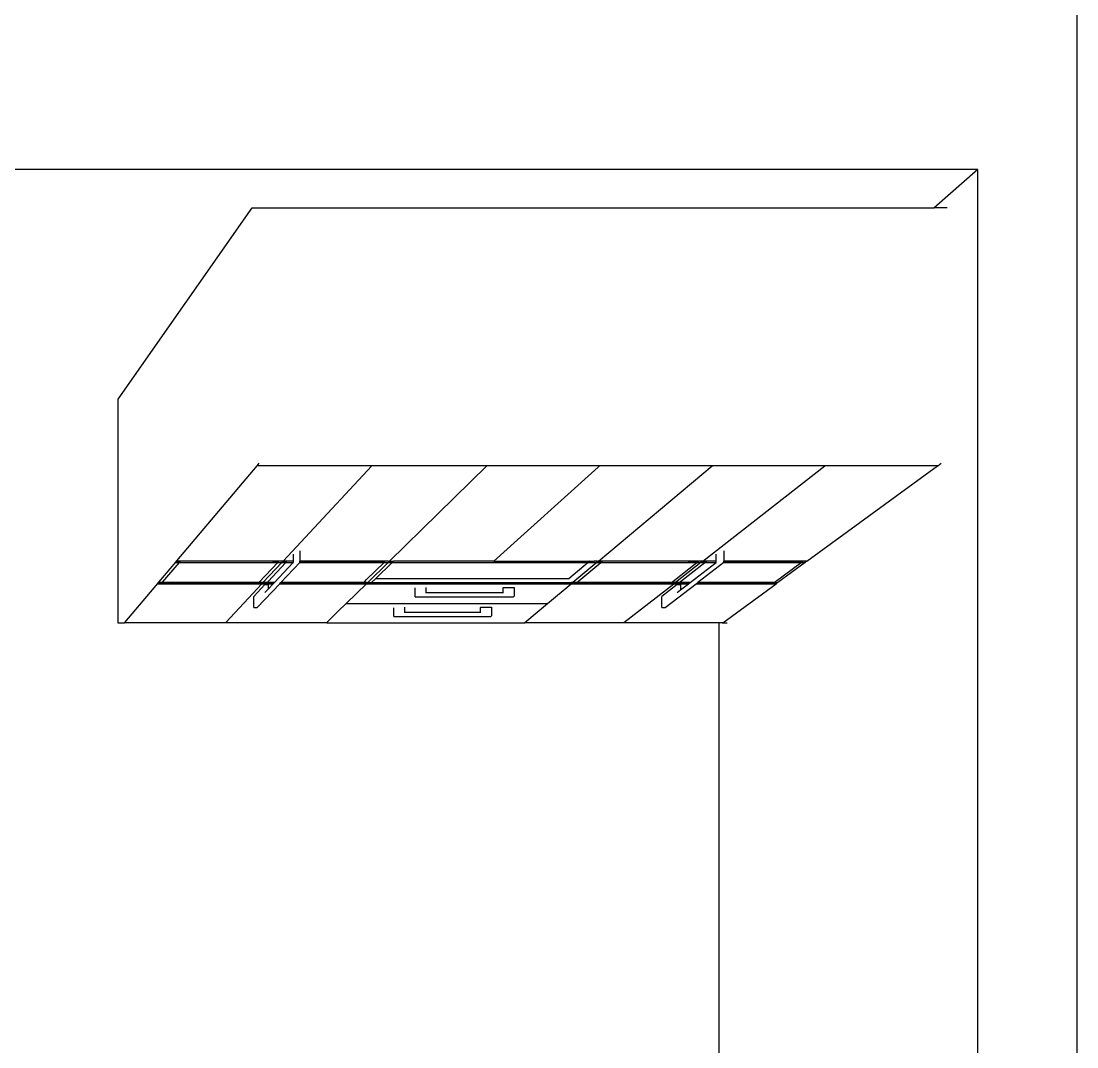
# Model space of a CAD drawing. Header units: millimetres. Extents: x -650 to 3773, y 316 to 2389.
# Drawn here: x 736.5 to 827, y 833.2 to 921.1 of the extents above; entities that cross this region are included whole.
import ezdxf

# ---------------------------------------------------------------- set-up
doc = ezdxf.new("R2010")
doc.units = ezdxf.units.MM

# ---------------------------------------------------------------- blocks, each defined once
blk = doc.blocks.new('A$C1e894cf7')
for p, q in [((0, 338.295), (769.932, 338.295)), ((234.77, 329.809), (238.071, 326.047)), ((427.677, 329.809), (234.77, 329.809)), ((234.77, 329.809), (234.77, 219.496)), ((238.071, 327.164), (238.071, 326.047)), ((238.071, 267.594), (238.071, 326.047)), ((260.168, 326.385), (259.965, 326.663)), ((260.168, 326.385), (260.168, 326.339)), ((260.187, 326.339), (260.168, 326.339)), ((260.168, 326.339), (260.168, 316.678)), ((268.358, 315.151), (260.187, 326.339)), ((260.187, 316.678), (260.168, 316.678)), ((260.168, 316.678), (260.168, 307.017)), ((268.344, 306.219), (260.187, 316.678)), ((268.358, 315.151), (268.461, 315.009)), ((268.358, 315.151), (268.358, 314.802)), ((268.361, 315.004), (268.361, 314.802)), ((268.461, 315.009), (268.389, 315.009)), ((268.459, 315.004), (268.461, 315.009)), ((268.459, 314.687), (268.459, 315.004)), ((268.461, 315.009), (270.184, 312.65)), ((268.358, 314.802), (268.361, 314.802)), ((268.358, 314.672), (268.358, 314.802)), ((268.358, 314.672), (268.361, 314.669)), ((268.358, 308.171), (268.358, 314.672)), ((268.446, 314.687), (268.361, 314.802)), ((268.361, 314.802), (268.361, 314.687)), ((268.361, 314.669), (268.361, 308.171)), ((268.459, 314.687), (268.446, 314.687)), ((268.459, 314.669), (268.446, 314.687)), ((268.459, 314.661), (268.459, 314.669)), ((268.464, 314.661), (268.459, 314.661)), ((268.459, 314.535), (268.459, 314.661)), ((268.459, 314.535), (268.464, 314.527)), ((268.459, 308.171), (268.459, 314.535)), ((270.085, 312.447), (268.464, 314.661)), ((270.085, 312.458), (270.085, 312.447)), ((270.168, 312.333), (270.085, 312.447)), ((270.181, 312.333), (270.168, 312.333)), ((270.181, 312.316), (270.168, 312.333)), ((270.184, 312.65), (270.177, 312.65)), ((270.181, 312.645), (270.184, 312.65)), ((270.181, 312.333), (270.181, 312.645)), ((270.181, 312.308), (270.181, 312.316)), ((270.181, 312.184), (270.181, 312.308)), ((270.187, 312.308), (270.181, 312.308)), ((270.184, 312.65), (270.284, 312.514)), ((270.187, 312.512), (270.185, 312.509)), ((270.185, 312.509), (270.187, 312.308)), ((270.187, 312.308), (270.185, 312.197)), ((270.268, 312.197), (270.187, 312.308)), ((270.284, 312.514), (270.213, 312.514)), ((270.281, 312.509), (270.284, 312.514)), ((270.281, 312.197), (270.281, 312.509)), ((273.624, 307.939), (270.284, 312.514)), ((270.181, 312.184), (270.185, 312.179)), ((270.181, 308.171), (270.181, 312.184)), ((270.187, 312.197), (270.185, 312.197)), ((270.185, 312.179), (270.187, 308.171)), ((270.281, 312.197), (270.268, 312.197)), ((270.281, 312.179), (270.268, 312.197)), ((270.281, 308.171), (270.281, 312.179)), ((267.475, 308.026), (268.358, 308.026)), ((268.361, 308.171), (268.358, 308.171)), ((268.358, 308.026), (268.358, 308.171)), ((268.361, 308.026), (268.358, 308.026)), ((268.361, 308.171), (268.361, 308.026)), ((268.459, 308.026), (268.361, 308.026)), ((268.464, 308.171), (268.459, 308.171)), ((268.459, 308.026), (268.459, 308.171)), ((268.463, 308.026), (268.459, 308.026)), ((268.463, 308.026), (270.181, 305.79)), ((270.181, 307.887), (270.181, 308.171)), ((270.187, 308.171), (270.181, 308.171)), ((270.181, 307.598), (270.181, 307.887)), ((270.187, 307.887), (270.181, 307.887)), ((270.187, 308.171), (270.187, 307.887)), ((270.187, 307.887), (270.187, 307.598)), ((270.284, 308.171), (270.281, 308.171)), ((270.281, 307.887), (270.281, 308.171)), ((270.284, 307.887), (270.281, 307.887)), ((270.281, 307.598), (270.281, 307.887)), ((273.624, 307.939), (273.624, 307.887)), ((273.675, 307.887), (273.624, 307.887)), ((273.624, 307.887), (273.624, 307.598)), ((273.675, 308.326), (273.675, 307.887)), ((260.187, 307.017), (260.168, 307.017)), ((260.168, 307.017), (260.168, 297.356)), ((268.343, 297.269), (260.187, 307.017)), ((268.358, 307.371), (267.76, 307.371)), ((268.361, 307.371), (268.358, 307.371)), ((268.358, 307.371), (268.358, 306.542)), ((268.361, 307.371), (268.361, 306.542)), ((268.455, 307.371), (268.361, 307.371)), ((268.459, 307.366), (268.455, 307.371)), ((268.459, 306.434), (268.459, 307.366)), ((270.181, 305.136), (268.459, 307.366)), ((270.181, 305.79), (270.181, 307.598)), ((270.181, 307.598), (270.187, 307.598)), ((270.187, 307.598), (270.185, 305.786)), ((270.281, 307.598), (270.284, 307.598)), ((270.281, 305.661), (270.281, 307.598)), ((273.624, 307.598), (312.072, 307.599)), ((273.624, 307.598), (273.624, 299.464)), ((268.358, 306.219), (268.344, 306.219)), ((268.358, 306.201), (268.344, 306.219)), ((268.361, 306.542), (268.358, 306.542)), ((268.358, 306.419), (268.358, 306.542)), ((268.358, 306.419), (268.361, 306.416)), ((268.358, 306.219), (268.358, 306.419)), ((268.358, 306.201), (268.361, 306.197)), ((268.358, 306.201), (268.358, 305.853)), ((268.445, 306.434), (268.361, 306.542)), ((268.361, 306.542), (268.361, 306.434)), ((268.361, 306.416), (268.361, 306.197)), ((268.361, 306.197), (268.361, 306.098)), ((268.361, 306.197), (268.447, 306.086)), ((268.361, 306.063), (268.361, 305.871)), ((268.445, 306.434), (268.385, 306.434)), ((268.459, 306.409), (268.39, 306.409)), ((268.4, 306.366), (268.459, 306.29)), ((268.447, 306.086), (268.44, 306.086)), ((268.459, 306.416), (268.445, 306.434)), ((268.459, 306.434), (268.445, 306.434)), ((268.461, 306.086), (268.447, 306.086)), ((268.447, 306.086), (268.461, 306.068)), ((268.461, 306.068), (268.454, 306.068)), ((268.459, 306.409), (268.459, 306.416)), ((268.464, 306.409), (268.459, 306.409)), ((268.459, 306.29), (268.459, 306.409)), ((268.459, 306.098), (268.459, 306.29)), ((268.459, 306.29), (268.464, 306.283)), ((268.461, 306.086), (268.459, 306.098)), ((268.459, 306.063), (268.461, 306.068)), ((268.459, 305.745), (268.459, 306.063)), ((268.461, 306.068), (270.17, 303.877)), ((270.085, 304.325), (268.464, 306.409)), ((268.358, 305.853), (268.361, 305.853)), ((268.358, 305.731), (268.358, 305.853)), ((268.358, 305.731), (268.361, 305.728)), ((268.358, 304.974), (268.358, 305.731)), ((268.445, 305.745), (268.361, 305.853)), ((268.361, 305.808), (268.361, 305.745)), ((268.361, 305.728), (268.361, 304.971)), ((268.459, 305.745), (268.445, 305.745)), ((268.459, 305.728), (268.445, 305.745)), ((268.459, 305.72), (268.459, 305.728)), ((268.464, 305.72), (268.459, 305.72)), ((268.459, 305.603), (268.459, 305.72)), ((268.459, 305.603), (268.464, 305.595)), ((268.459, 304.847), (268.459, 305.603)), ((270.085, 303.648), (268.464, 305.72)), ((270.185, 305.786), (270.181, 305.79)), ((270.181, 304.219), (270.181, 305.136)), ((270.185, 305.131), (270.181, 305.136)), ((270.281, 305.661), (270.185, 305.786)), ((270.185, 305.131), (270.187, 304.194)), ((270.281, 305.007), (270.185, 305.131)), ((272.327, 302.998), (270.281, 305.661)), ((268.361, 304.971), (268.358, 304.974)), ((268.358, 304.974), (268.358, 297.592)), ((268.361, 304.971), (268.361, 297.592)), ((268.464, 304.839), (268.459, 304.847)), ((268.459, 297.493), (268.459, 304.847)), ((270.085, 304.336), (270.085, 304.325)), ((270.167, 304.219), (270.085, 304.325)), ((270.167, 304.219), (270.181, 304.219)), ((270.181, 304.201), (270.167, 304.219)), ((270.181, 304.194), (270.181, 304.201)), ((270.181, 304.078), (270.181, 304.194)), ((270.187, 304.194), (270.181, 304.194)), ((270.187, 304.194), (270.185, 304.09)), ((270.267, 304.09), (270.187, 304.194)), ((270.281, 304.09), (270.281, 305.007)), ((270.82, 304.308), (270.281, 305.007)), ((270.36, 304.308), (270.82, 304.308)), ((270.36, 304.027), (270.36, 304.308)), ((271.037, 304.027), (270.82, 304.308)), ((270.085, 303.659), (270.085, 303.648)), ((270.167, 303.542), (270.085, 303.648)), ((270.181, 303.542), (270.167, 303.542)), ((270.181, 303.525), (270.167, 303.542)), ((270.184, 303.877), (270.17, 303.877)), ((270.17, 303.877), (270.184, 303.859)), ((270.181, 304.078), (270.185, 304.073)), ((270.181, 303.889), (270.181, 304.078)), ((270.184, 303.877), (270.181, 303.889)), ((270.181, 303.854), (270.184, 303.859)), ((270.181, 303.542), (270.181, 303.854)), ((270.181, 303.518), (270.181, 303.525)), ((270.187, 303.518), (270.181, 303.518)), ((270.181, 303.402), (270.181, 303.518)), ((270.181, 303.402), (270.185, 303.397)), ((270.181, 302.658), (270.181, 303.402)), ((270.185, 304.073), (270.184, 303.877)), ((270.184, 303.877), (270.184, 303.859)), ((270.184, 303.859), (270.185, 303.858)), ((270.185, 304.09), (270.187, 304.09)), ((270.185, 303.858), (270.27, 303.749)), ((270.185, 303.858), (270.185, 303.761)), ((270.185, 303.761), (270.187, 303.753)), ((270.187, 303.73), (270.185, 303.726)), ((270.185, 303.726), (270.185, 303.535)), ((270.185, 303.475), (270.185, 303.414)), ((270.187, 303.414), (270.185, 303.414)), ((270.185, 303.397), (270.185, 302.654)), ((270.267, 303.414), (270.187, 303.518)), ((270.27, 303.749), (270.263, 303.749)), ((270.267, 304.09), (270.281, 304.09)), ((270.281, 304.073), (270.267, 304.09)), ((270.281, 303.414), (270.267, 303.414)), ((270.281, 303.397), (270.267, 303.414)), ((270.27, 303.749), (270.284, 303.731)), ((270.284, 303.749), (270.27, 303.749)), ((270.284, 303.731), (270.277, 303.731)), ((270.281, 303.761), (270.281, 304.073)), ((270.284, 303.749), (270.281, 303.761)), ((270.281, 303.726), (270.284, 303.731)), ((270.281, 303.414), (270.281, 303.726)), ((270.281, 302.531), (270.281, 303.397)), ((273.611, 299.464), (270.284, 303.731)), ((270.36, 304.027), (271.376, 302.72)), ((270.185, 302.654), (270.181, 302.658)), ((270.181, 295.428), (270.181, 302.658)), ((270.187, 302.651), (270.185, 302.654)), ((270.187, 302.651), (270.185, 295.404)), ((270.284, 302.528), (270.281, 302.531)), ((270.281, 295.308), (270.281, 302.531)), ((272.327, 302.72), (271.376, 302.72)), ((272.327, 302.72), (272.327, 302.998)), ((273.624, 299.464), (273.611, 299.464)), ((273.624, 299.447), (273.611, 299.464)), ((273.624, 299.447), (273.624, 290.973)), ((260.187, 297.356), (260.168, 297.356)), ((260.168, 297.356), (260.168, 287.695)), ((260.282, 297.251), (260.187, 297.356)), ((260.286, 297.251), (260.282, 297.251)), ((268.342, 288.319), (260.282, 297.251)), ((268.358, 297.269), (268.343, 297.269)), ((268.358, 297.251), (268.343, 297.269)), ((268.361, 297.592), (268.358, 297.592)), ((268.358, 297.478), (268.358, 297.592)), ((268.358, 297.478), (268.361, 297.475)), ((268.358, 297.269), (268.358, 297.478)), ((268.36, 297.251), (268.358, 297.251)), ((268.358, 297.127), (268.358, 297.251)), ((268.363, 297.127), (268.358, 297.127)), ((268.358, 297.127), (268.358, 296.903)), ((268.358, 296.903), (268.363, 296.903)), ((268.358, 296.804), (268.358, 296.903)), ((268.36, 297.251), (268.449, 297.145)), ((268.444, 297.493), (268.361, 297.592)), ((268.361, 297.592), (268.361, 297.493)), ((268.361, 297.475), (268.361, 297.262)), ((268.446, 296.804), (268.363, 296.903)), ((268.444, 297.493), (268.383, 297.493)), ((268.449, 297.145), (268.384, 297.145)), ((268.464, 297.127), (268.388, 297.127)), ((268.459, 297.468), (268.389, 297.468)), ((268.397, 297.431), (268.459, 297.357)), ((268.459, 297.475), (268.444, 297.493)), ((268.459, 297.493), (268.444, 297.493)), ((268.461, 297.145), (268.449, 297.145)), ((268.449, 297.145), (268.464, 297.127)), ((268.459, 297.468), (268.459, 297.475)), ((268.464, 297.468), (268.459, 297.468)), ((268.459, 297.357), (268.459, 297.468)), ((268.459, 297.157), (268.459, 297.357)), ((268.459, 297.357), (268.464, 297.351)), ((268.461, 297.145), (268.459, 297.157)), ((268.461, 297.122), (268.464, 297.127)), ((268.461, 296.804), (268.461, 297.122)), ((270.166, 295.428), (268.464, 297.468)), ((268.464, 297.127), (270.171, 295.086)), ((268.364, 296.804), (268.358, 296.804)), ((268.358, 296.792), (268.358, 296.804)), ((268.364, 296.792), (268.358, 296.792)), ((268.358, 296.53), (268.358, 296.792)), ((268.358, 296.53), (268.363, 296.524)), ((268.358, 288.319), (268.358, 296.53)), ((268.461, 296.804), (268.446, 296.804)), ((268.456, 296.792), (268.446, 296.804)), ((268.464, 296.792), (268.456, 296.792)), ((268.461, 296.786), (268.456, 296.792)), ((268.461, 296.408), (268.461, 296.786)), ((268.461, 296.408), (269.865, 294.739)), ((268.461, 279.611), (268.461, 296.408)), ((270.166, 295.428), (270.181, 295.428)), ((270.181, 295.41), (270.166, 295.428)), ((270.184, 295.086), (270.171, 295.086)), ((270.171, 295.086), (270.185, 295.07)), ((270.181, 295.404), (270.181, 295.41)), ((270.185, 295.404), (270.181, 295.404)), ((270.181, 295.295), (270.181, 295.404)), ((270.181, 295.295), (270.185, 295.29)), ((270.181, 295.098), (270.181, 295.295)), ((270.184, 295.086), (270.181, 295.098)), ((270.185, 295.29), (270.184, 295.086)), ((270.184, 295.086), (270.185, 295.07)), ((270.187, 295.404), (270.185, 295.404)), ((270.185, 295.404), (270.185, 295.308)), ((270.185, 295.308), (270.187, 295.308)), ((270.266, 295.308), (270.187, 295.404)), ((270.266, 295.308), (270.281, 295.308)), ((270.281, 295.29), (270.266, 295.308)), ((270.281, 294.979), (270.281, 295.29)), ((269.865, 294.739), (269.865, 278.154)), ((270.183, 294.751), (270.176, 294.751)), ((270.183, 295.063), (270.186, 295.068)), ((270.183, 295.063), (270.185, 294.979)), ((270.183, 294.949), (270.185, 294.979)), ((270.189, 294.949), (270.183, 294.949)), ((270.183, 294.943), (270.183, 294.949)), ((270.183, 294.943), (270.189, 294.943)), ((270.183, 294.751), (270.183, 294.943)), ((270.185, 295.07), (270.186, 295.068)), ((270.185, 294.979), (270.188, 294.967)), ((270.186, 295.068), (270.271, 294.967)), ((270.186, 294.727), (270.186, 294.739)), ((270.189, 294.727), (270.186, 294.727)), ((270.186, 294.632), (270.186, 294.727)), ((270.189, 294.632), (270.186, 294.632)), ((270.186, 293.944), (270.186, 294.632)), ((270.189, 294.967), (270.188, 294.967)), ((270.268, 294.632), (270.189, 294.727)), ((270.271, 294.967), (270.264, 294.967)), ((270.283, 294.632), (270.268, 294.632)), ((270.283, 294.614), (270.268, 294.632)), ((270.284, 294.967), (270.271, 294.967)), ((270.271, 294.967), (270.286, 294.949)), ((270.286, 294.949), (270.278, 294.949)), ((270.284, 294.967), (270.281, 294.979)), ((270.283, 294.943), (270.286, 294.949)), ((270.283, 294.943), (270.289, 294.943)), ((270.283, 294.632), (270.283, 294.943)), ((270.283, 293.829), (270.283, 294.614)), ((271.982, 292.919), (270.289, 294.943)), ((270.189, 293.941), (270.186, 293.944)), ((270.186, 277.834), (270.186, 293.944)), ((270.289, 293.823), (270.283, 293.829)), ((270.283, 277.744), (270.283, 293.829)), ((271.982, 292.913), (271.982, 292.919)), ((271.987, 292.913), (271.982, 292.913)), ((271.982, 291.817), (271.982, 292.913)), ((273.61, 290.973), (271.987, 292.913)), ((271.987, 291.811), (271.982, 291.817)), ((271.982, 275.667), (271.982, 291.817)), ((273.624, 290.973), (273.61, 290.973)), ((273.625, 290.955), (273.61, 290.973)), ((273.625, 273.989), (273.625, 290.955)), ((270.595, 289.134), (270.595, 290.049)), ((270.595, 290.049), (271.349, 290.049)), ((271.401, 289.989), (271.349, 290.049)), ((271.401, 281.558), (271.401, 289.989)), ((270.647, 289.075), (270.595, 289.134)), ((270.647, 289.075), (271.067, 289.075)), ((271.067, 289.134), (271.067, 289.075)), ((271.067, 289.075), (271.067, 282.489)), ((268.342, 288.319), (268.358, 288.319)), ((268.358, 288.301), (268.342, 288.319)), ((268.358, 288.301), (268.358, 279.693)), ((272.293, 287.196), (272.293, 288.095)), ((272.293, 288.095), (273.034, 288.095)), ((273.084, 288.037), (273.034, 288.095)), ((273.084, 279.749), (273.084, 288.037)), ((260.187, 287.695), (260.168, 287.695)), ((260.168, 287.695), (260.168, 277.841)), ((268.34, 279.369), (260.187, 287.695)), ((272.344, 287.139), (272.293, 287.196)), ((272.344, 287.139), (272.757, 287.139)), ((272.757, 287.196), (272.757, 287.139)), ((272.757, 287.139), (272.757, 280.664)), ((270.595, 282.489), (271.067, 282.489)), ((271.401, 281.558), (270.647, 281.558)), ((272.293, 280.664), (272.757, 280.664)), ((268.363, 279.693), (268.358, 279.693)), ((268.358, 279.611), (268.358, 279.693)), ((268.443, 279.611), (268.363, 279.693)), ((273.084, 279.749), (272.344, 279.749)), ((268.358, 279.351), (268.34, 279.369)), ((268.34, 279.369), (268.354, 279.369)), ((268.354, 279.369), (268.458, 279.263)), ((268.354, 279.369), (268.358, 279.369)), ((268.363, 279.611), (268.358, 279.611)), ((268.358, 279.587), (268.358, 279.611)), ((268.363, 279.587), (268.358, 279.587)), ((268.358, 279.369), (268.358, 279.587)), ((268.36, 279.369), (268.358, 279.369)), ((268.358, 279.263), (268.358, 279.351)), ((268.358, 279.351), (268.444, 279.263)), ((268.361, 279.263), (268.358, 279.263)), ((268.358, 279.263), (268.358, 279.004)), ((268.358, 279.004), (268.361, 279.004)), ((268.358, 278.907), (268.358, 279.004)), ((268.358, 278.907), (268.361, 278.904)), ((268.358, 277.402), (268.358, 278.907)), ((268.361, 279.239), (268.361, 279.022)), ((268.441, 278.922), (268.361, 279.004)), ((268.361, 278.972), (268.361, 278.922)), ((268.361, 278.904), (268.361, 277.402)), ((268.443, 279.611), (268.382, 279.611)), ((268.461, 279.587), (268.388, 279.587)), ((268.444, 279.263), (268.435, 279.263)), ((268.459, 278.922), (268.441, 278.922)), ((268.459, 278.904), (268.441, 278.922)), ((268.461, 279.593), (268.443, 279.611)), ((268.461, 279.611), (268.443, 279.611)), ((268.444, 279.263), (268.461, 279.245)), ((268.458, 279.263), (268.444, 279.263)), ((268.461, 279.245), (268.453, 279.245)), ((268.464, 279.263), (268.458, 279.263)), ((268.459, 279.239), (268.461, 279.245)), ((268.459, 278.922), (268.459, 279.239)), ((268.459, 278.898), (268.459, 278.904)), ((268.464, 278.898), (268.459, 278.898)), ((268.459, 278.805), (268.459, 278.898)), ((268.459, 278.805), (268.464, 278.799)), ((268.459, 277.402), (268.459, 278.805)), ((268.461, 279.587), (268.461, 279.593)), ((268.461, 279.275), (268.461, 279.587)), ((268.466, 279.587), (268.461, 279.587)), ((268.464, 279.263), (268.461, 279.275)), ((268.461, 279.245), (270.167, 277.504)), ((269.934, 277.402), (268.464, 278.898)), ((269.865, 278.154), (268.466, 279.587)), ((269.328, 278.381), (269.328, 278.39)), ((270.177, 277.834), (269.865, 278.154)), ((260.187, 277.841), (260.168, 277.841)), ((260.168, 277.841), (260.168, 268.022)), ((268.339, 270.24), (260.187, 277.841)), ((268.361, 277.402), (268.358, 277.402)), ((268.358, 271.677), (268.358, 277.402)), ((268.361, 277.402), (268.361, 271.677)), ((268.464, 277.402), (268.459, 277.402)), ((268.459, 271.677), (268.459, 277.402)), ((269.865, 277.834), (269.863, 277.834)), ((269.865, 277.84), (269.865, 277.834)), ((269.871, 277.834), (269.865, 277.834)), ((269.883, 277.823), (269.874, 277.823)), ((269.939, 277.402), (269.934, 277.402)), ((270.085, 277.249), (269.934, 277.402)), ((270.085, 277.261), (270.085, 277.249)), ((270.164, 277.168), (270.085, 277.249)), ((270.181, 277.168), (270.164, 277.168)), ((270.181, 277.151), (270.164, 277.168)), ((270.186, 277.504), (270.167, 277.504)), ((270.167, 277.504), (270.184, 277.486)), ((270.186, 277.834), (270.177, 277.834)), ((270.183, 277.828), (270.177, 277.834)), ((270.181, 277.48), (270.184, 277.486)), ((270.181, 277.402), (270.181, 277.48)), ((270.187, 277.402), (270.181, 277.402)), ((270.181, 277.168), (270.181, 277.402)), ((270.181, 277.145), (270.181, 277.151)), ((270.181, 277.053), (270.181, 277.145)), ((270.187, 277.145), (270.181, 277.145)), ((270.181, 277.053), (270.185, 277.049)), ((270.181, 276.533), (270.181, 277.053)), ((270.183, 277.823), (270.183, 277.828)), ((270.189, 277.823), (270.183, 277.823)), ((270.183, 277.744), (270.183, 277.823)), ((270.183, 277.744), (270.189, 277.744)), ((270.183, 277.516), (270.183, 277.744)), ((270.186, 277.504), (270.183, 277.516)), ((270.184, 277.486), (270.266, 277.402)), ((270.187, 277.382), (270.185, 277.379)), ((270.185, 277.379), (270.187, 277.145)), ((270.187, 277.145), (270.185, 277.067)), ((270.187, 277.067), (270.185, 277.067)), ((270.185, 277.049), (270.185, 276.53)), ((270.264, 277.067), (270.187, 277.145)), ((270.266, 277.744), (270.189, 277.823)), ((270.266, 277.402), (270.258, 277.402)), ((270.281, 277.067), (270.264, 277.067)), ((270.281, 277.049), (270.264, 277.067)), ((270.266, 277.744), (270.283, 277.744)), ((270.283, 277.726), (270.266, 277.744)), ((270.266, 277.402), (270.284, 277.385)), ((270.286, 277.402), (270.266, 277.402)), ((270.284, 277.385), (270.275, 277.385)), ((270.281, 277.379), (270.284, 277.385)), ((270.281, 277.067), (270.281, 277.379)), ((270.281, 276.432), (270.281, 277.049)), ((270.283, 277.414), (270.283, 277.726)), ((270.286, 277.402), (270.283, 277.414)), ((271.965, 275.667), (270.284, 277.385)), ((270.185, 276.53), (270.181, 276.533)), ((270.181, 270.049), (270.181, 276.533)), ((270.187, 276.528), (270.185, 276.53)), ((270.187, 276.528), (270.185, 270.046)), ((270.284, 276.43), (270.281, 276.432)), ((270.281, 269.954), (270.281, 276.432)), ((271.965, 275.667), (271.982, 275.667)), ((272.678, 274.94), (271.965, 275.667)), ((272.678, 274.957), (272.678, 274.94)), ((273.608, 273.989), (272.678, 274.94)), ((273.608, 273.989), (273.625, 273.989)), ((273.624, 273.973), (273.608, 273.989)), ((273.624, 273.973), (273.624, 265.328)), ((267.475, 271.677), (268.358, 271.677)), ((268.361, 271.677), (268.358, 271.677)), ((268.459, 271.677), (268.361, 271.677)), ((268.463, 271.677), (268.459, 271.677)), ((268.463, 271.677), (270.181, 270.049)), ((268.358, 271.122), (267.76, 271.122)), ((268.361, 271.122), (268.358, 271.122)), ((268.358, 271.122), (268.358, 270.564)), ((268.361, 271.122), (268.361, 270.564)), ((268.455, 271.122), (268.361, 271.122)), ((268.459, 271.118), (268.455, 271.122)), ((268.459, 270.49), (268.459, 271.118)), ((270.181, 269.495), (268.459, 271.118)), ((268.358, 270.24), (268.339, 270.24)), ((268.358, 270.222), (268.339, 270.24)), ((268.361, 270.564), (268.358, 270.564)), ((268.358, 270.475), (268.358, 270.564)), ((268.358, 270.475), (268.361, 270.472)), ((268.358, 270.24), (268.358, 270.475)), ((268.358, 270.222), (268.361, 270.22)), ((268.358, 270.222), (268.358, 269.875)), ((268.358, 269.875), (268.361, 269.875)), ((268.358, 269.787), (268.358, 269.875)), ((268.358, 269.787), (268.361, 269.784)), ((268.358, 269.335), (268.358, 269.787)), ((268.439, 270.49), (268.361, 270.564)), ((268.361, 270.564), (268.361, 270.49)), ((268.361, 270.472), (268.361, 270.22)), ((268.361, 270.22), (268.361, 270.155)), ((268.361, 270.22), (268.442, 270.144)), ((268.361, 270.119), (268.361, 269.893)), ((268.439, 269.802), (268.361, 269.875)), ((268.361, 269.848), (268.361, 269.802)), ((268.361, 269.784), (268.361, 269.333)), ((268.439, 270.49), (268.378, 270.49)), ((268.459, 270.467), (268.384, 270.467)), ((268.389, 270.446), (268.459, 270.381)), ((268.442, 270.144), (268.433, 270.144)), ((268.459, 270.472), (268.439, 270.49)), ((268.459, 270.49), (268.439, 270.49)), ((268.459, 269.802), (268.439, 269.802)), ((268.459, 269.784), (268.439, 269.802)), ((268.461, 270.144), (268.442, 270.144)), ((268.442, 270.144), (268.461, 270.126)), ((268.461, 270.126), (268.452, 270.126)), ((268.459, 270.467), (268.459, 270.472)), ((268.464, 270.467), (268.459, 270.467)), ((268.459, 270.381), (268.459, 270.467)), ((268.459, 270.155), (268.459, 270.381)), ((268.459, 270.381), (268.464, 270.376)), ((268.461, 270.144), (268.459, 270.155)), ((268.459, 270.119), (268.461, 270.126)), ((268.459, 269.802), (268.459, 270.119)), ((268.459, 269.779), (268.459, 269.784)), ((268.464, 269.779), (268.459, 269.779)), ((268.459, 269.693), (268.459, 269.779)), ((268.461, 270.126), (270.165, 268.537)), ((270.085, 268.951), (268.464, 270.467)), ((270.162, 268.201), (268.464, 269.779)), ((270.185, 270.046), (270.181, 270.049)), ((270.281, 269.954), (270.185, 270.046)), ((272.327, 268.016), (270.281, 269.954)), ((268.361, 269.333), (268.358, 269.335)), ((268.358, 269.335), (268.358, 261.435)), ((268.361, 269.333), (268.361, 261.435)), ((268.459, 269.693), (268.464, 269.688)), ((268.459, 269.242), (268.459, 269.693)), ((268.464, 269.237), (268.459, 269.242)), ((268.459, 261.37), (268.459, 269.242)), ((270.085, 268.963), (270.085, 268.951)), ((270.162, 268.878), (270.085, 268.951)), ((270.162, 268.878), (270.181, 268.878)), ((270.181, 268.861), (270.162, 268.878)), ((270.181, 268.878), (270.181, 269.495)), ((270.185, 269.492), (270.181, 269.495)), ((270.181, 268.856), (270.181, 268.861)), ((270.181, 268.771), (270.181, 268.856)), ((270.187, 268.856), (270.181, 268.856)), ((270.185, 269.492), (270.187, 268.856)), ((270.281, 269.401), (270.185, 269.492)), ((270.187, 268.856), (270.185, 268.785)), ((270.262, 268.785), (270.187, 268.856)), ((270.281, 268.785), (270.281, 269.401)), ((270.739, 268.97), (270.281, 269.401)), ((270.36, 268.97), (270.739, 268.97)), ((270.36, 268.689), (270.36, 268.97)), ((271.037, 268.689), (270.739, 268.97)), ((260.168, 268.022), (259.965, 268.194)), ((268.337, 261.129), (260.168, 268.022)), ((270.181, 268.201), (270.162, 268.201)), ((270.181, 268.184), (270.162, 268.201)), ((270.184, 268.537), (270.165, 268.537)), ((270.165, 268.537), (270.184, 268.52)), ((270.181, 268.771), (270.185, 268.767)), ((270.181, 268.549), (270.181, 268.771)), ((270.184, 268.537), (270.181, 268.549)), ((270.181, 268.513), (270.184, 268.52)), ((270.181, 268.201), (270.181, 268.513)), ((270.181, 268.179), (270.181, 268.184)), ((270.181, 268.095), (270.181, 268.179)), ((270.187, 268.179), (270.181, 268.179)), ((270.181, 268.095), (270.185, 268.091)), ((270.181, 267.651), (270.181, 268.095)), ((270.185, 268.767), (270.184, 268.537)), ((270.184, 268.537), (270.184, 268.52)), ((270.184, 268.52), (270.185, 268.456)), ((270.184, 268.52), (270.265, 268.444)), ((270.185, 268.785), (270.187, 268.785)), ((270.185, 268.456), (270.187, 268.448)), ((270.187, 268.424), (270.185, 268.42)), ((270.185, 268.42), (270.187, 268.179)), ((270.187, 268.179), (270.185, 268.109)), ((270.187, 268.109), (270.185, 268.109)), ((270.185, 268.091), (270.185, 267.648)), ((270.262, 268.109), (270.187, 268.179)), ((270.265, 268.444), (270.255, 268.444)), ((270.262, 268.785), (270.281, 268.785)), ((270.281, 268.767), (270.262, 268.785)), ((270.281, 268.109), (270.262, 268.109)), ((270.281, 268.091), (270.262, 268.109)), ((270.265, 268.444), (270.284, 268.427)), ((270.284, 268.444), (270.265, 268.444)), ((270.284, 268.427), (270.274, 268.427)), ((270.281, 268.456), (270.281, 268.767)), ((270.284, 268.444), (270.281, 268.456)), ((270.281, 268.42), (270.284, 268.427)), ((270.281, 268.109), (270.281, 268.42)), ((270.281, 267.559), (270.281, 268.091)), ((273.606, 265.328), (270.284, 268.427)), ((270.36, 268.689), (271.376, 267.738)), ((272.327, 267.738), (272.327, 268.016)), ((254.48, 256.098), (238.071, 267.594)), ((270.185, 267.648), (270.181, 267.651)), ((270.181, 259.911), (270.181, 267.651)), ((270.187, 267.646), (270.185, 267.648)), ((270.187, 267.646), (270.187, 259.889)), ((270.284, 267.556), (270.281, 267.559)), ((270.281, 259.827), (270.281, 267.559)), ((272.327, 267.738), (271.376, 267.738)), ((273.624, 265.328), (273.606, 265.328)), ((273.624, 265.312), (273.606, 265.328)), ((273.624, 265.312), (273.624, 256.684)), ((268.358, 261.129), (268.337, 261.129)), ((268.361, 261.109), (268.337, 261.129)), ((268.361, 261.435), (268.358, 261.435)), ((268.358, 261.355), (268.358, 261.435)), ((268.358, 261.355), (268.361, 261.353)), ((268.358, 261.129), (268.358, 261.355)), ((268.437, 261.37), (268.361, 261.435)), ((268.361, 261.435), (268.361, 261.37)), ((268.361, 261.353), (268.361, 261.109)), ((268.44, 261.042), (268.361, 261.109)), ((268.437, 261.37), (268.377, 261.37)), ((268.459, 261.348), (268.383, 261.348)), ((268.388, 261.33), (268.459, 261.27)), ((268.459, 261.353), (268.437, 261.37)), ((268.459, 261.37), (268.437, 261.37)), ((268.461, 261.042), (268.44, 261.042)), ((270.163, 259.588), (268.44, 261.042)), ((268.459, 261.348), (268.459, 261.353)), ((268.464, 261.348), (268.459, 261.348)), ((268.459, 261.27), (268.459, 261.348)), ((268.459, 261.053), (268.459, 261.27)), ((268.459, 261.27), (268.464, 261.265)), ((268.461, 261.042), (268.459, 261.053)), ((270.16, 259.911), (268.464, 261.348)), ((270.16, 259.911), (270.181, 259.911)), ((270.181, 259.894), (270.16, 259.911)), ((270.181, 259.889), (270.181, 259.894)), ((270.181, 259.812), (270.181, 259.889)), ((270.187, 259.889), (270.181, 259.889)), ((270.181, 259.812), (270.185, 259.809)), ((270.181, 259.599), (270.181, 259.812)), ((270.185, 259.809), (270.184, 259.588)), ((270.187, 259.889), (270.185, 259.827)), ((270.185, 259.827), (270.187, 259.827)), ((270.26, 259.827), (270.187, 259.889)), ((270.26, 259.827), (270.281, 259.827)), ((270.281, 259.809), (270.26, 259.827)), ((270.281, 259.515), (270.281, 259.809)), ((270.184, 259.588), (270.163, 259.588)), ((270.185, 259.57), (270.163, 259.588)), ((270.184, 259.588), (270.181, 259.599)), ((270.184, 259.588), (270.185, 259.57)), ((270.263, 259.504), (270.185, 259.57)), ((270.284, 259.504), (270.263, 259.504)), ((273.604, 256.684), (270.263, 259.504)), ((270.284, 259.504), (270.281, 259.515)), ((273.624, 256.684), (273.604, 256.684)), ((273.675, 256.625), (273.604, 256.684)), ((273.675, 256.625), (273.675, 256.098)), ((273.675, 256.098), (254.48, 256.098))]:
    blk.add_line(p, q)

msp = doc.modelspace()

# ---------------------------------------------------------------- block references
at = {"rotation": 270}
msp.add_blockref('A$C1e894cf7', (488.682, 1143.208), dxfattribs=at)

doc.saveas('drawing.dxf')
